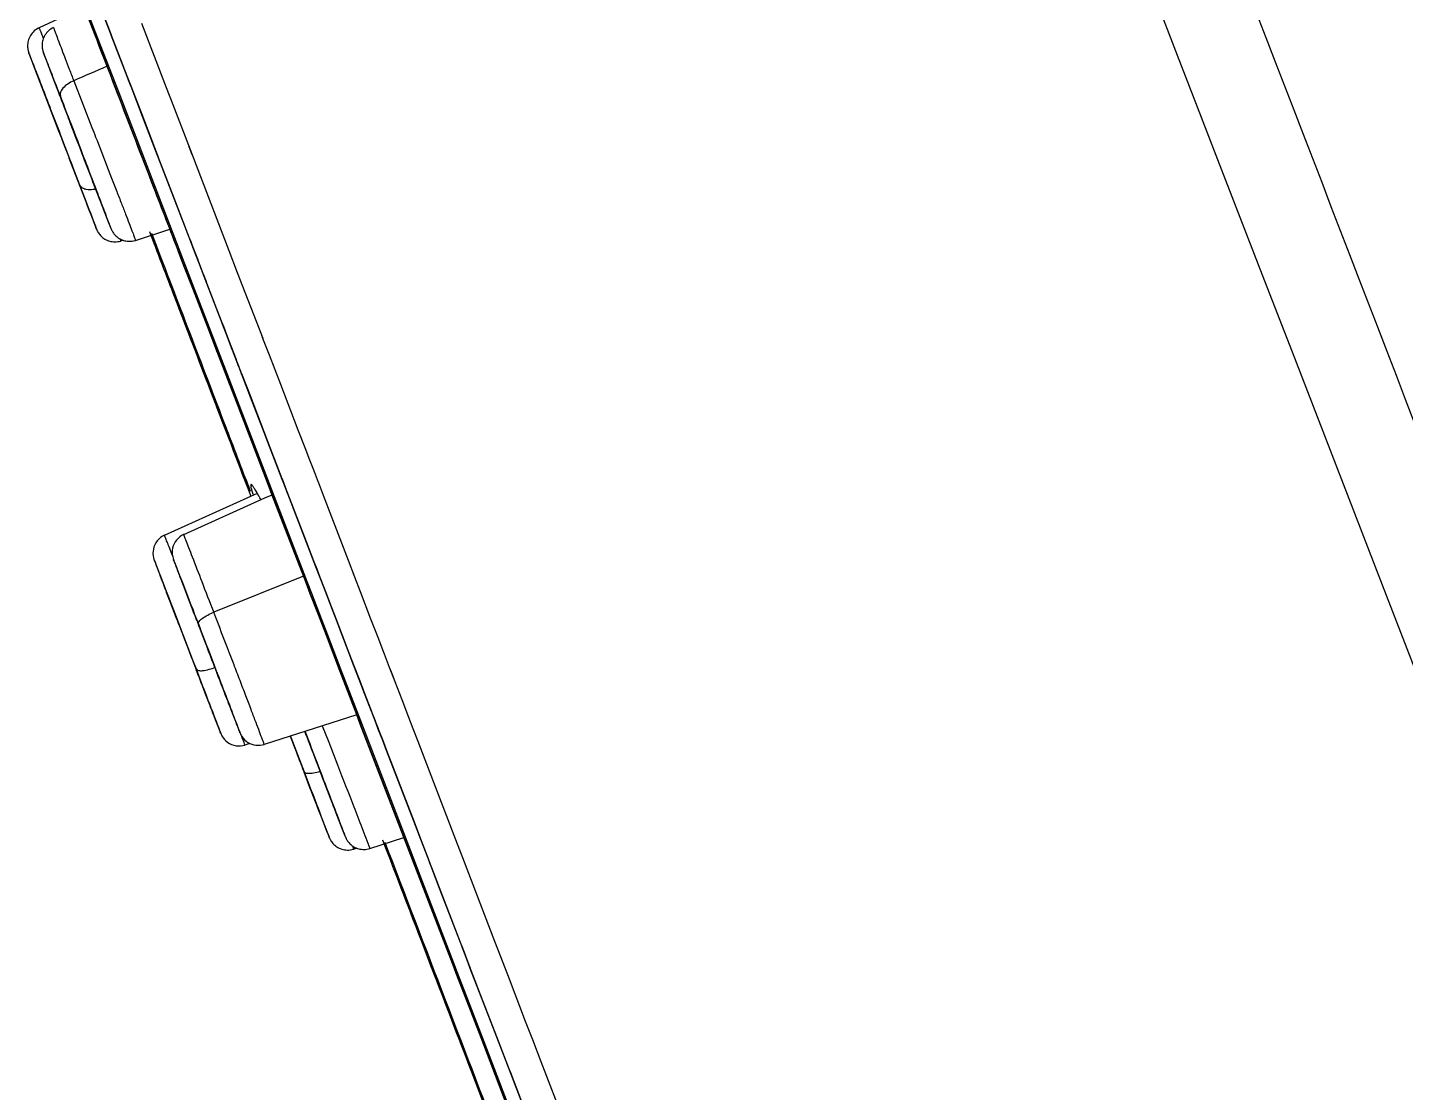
# Model space of a CAD drawing. Header units: millimetres. Extents: x 19741 to 22117, y -10160 to -6800.
# Drawn here: x 21603.08 to 21624.11, y -8156.85 to -8140.6 of the extents above; entities that cross this region are included whole.
import ezdxf

# ---------------------------------------------------------------- set-up
doc = ezdxf.new("R2010")
doc.units = ezdxf.units.MM

msp = doc.modelspace()

# ---------------------------------------------------------------- linework, layer by layer
at = {"linetype": 'Continuous'}
for p, q in [((21620.635, -8141.023), (21619.396, -8137.821)), ((21603.902, -8140.162), (21604.131, -8140.758)), ((21604.153, -8140.747), (21603.924, -8140.152)), ((21604.112, -8140.075), (21604.342, -8140.674)), ((21604.113, -8140.078), (21604.343, -8140.676)), ((21604.322, -8140.604), (21604.209, -8140.312)), ((21603.547, -8140.471), (21603.258, -8140.603)), ((21604.338, -8140.648), (21604.322, -8140.604)), ((21604.363, -8140.712), (21604.323, -8140.609)), ((21604.361, -8140.707), (21604.338, -8140.648)), ((21604.342, -8140.674), (21604.343, -8140.676)), ((21604.343, -8140.676), (21604.358, -8140.714)), ((21604.82, -8140.528), (21605.041, -8141.101)), ((21604.131, -8140.758), (21604.445, -8141.572)), ((21604.469, -8141.567), (21604.153, -8140.747)), ((21604.356, -8140.709), (21604.573, -8141.271)), ((21604.357, -8140.711), (21604.53, -8141.162)), ((21604.604, -8141.337), (21604.361, -8140.707)), ((21603.103, -8140.983), (21603.105, -8140.988)), ((21603.105, -8140.988), (21603.108, -8140.997)), ((21603.108, -8140.997), (21603.113, -8141.012)), ((21603.113, -8141.012), (21603.128, -8141.053)), ((21603.128, -8141.053), (21603.196, -8141.23)), ((21603.325, -8140.978), (21603.327, -8140.984)), ((21603.327, -8140.984), (21603.33, -8140.993)), ((21603.33, -8140.993), (21603.338, -8141.013)), ((21603.338, -8141.013), (21603.362, -8141.078)), ((21603.362, -8141.078), (21603.495, -8141.429)), ((21621.001, -8141.97), (21620.635, -8141.023)), ((21603.196, -8141.23), (21603.322, -8141.562)), ((21604.53, -8141.162), (21604.63, -8141.42)), ((21604.573, -8141.271), (21604.63, -8141.42)), ((21605.041, -8141.101), (21605.124, -8141.315)), ((21603.495, -8141.429), (21603.656, -8141.85)), ((21603.788, -8141.408), (21604.066, -8142.123)), ((21604.664, -8141.494), (21604.604, -8141.337)), ((21604.63, -8141.42), (21604.658, -8141.494)), ((21604.63, -8141.421), (21604.659, -8141.496)), ((21604.63, -8141.421), (21604.659, -8141.496)), ((21604.658, -8141.494), (21604.834, -8141.95)), ((21604.658, -8141.494), (21604.833, -8141.949)), ((21604.83, -8141.924), (21604.664, -8141.493)), ((21605.124, -8141.315), (21605.199, -8141.512)), ((21605.199, -8141.512), (21605.3, -8141.773)), ((21603.322, -8141.562), (21603.473, -8141.959)), ((21603.357, -8141.654), (21603.562, -8142.191)), ((21604.445, -8141.572), (21605.389, -8144.023)), ((21605.5, -8144.244), (21604.469, -8141.567)), ((21605.067, -8142.539), (21604.83, -8141.924)), ((21605.3, -8141.773), (21605.538, -8142.391)), ((21603.473, -8141.959), (21603.586, -8142.252)), ((21604.833, -8141.949), (21605.061, -8142.54)), ((21604.834, -8141.95), (21605.062, -8142.543)), ((21621.251, -8142.614), (21621.001, -8141.97)), ((21603.587, -8142.232), (21603.579, -8142.21)), ((21603.639, -8142.366), (21603.587, -8142.232)), ((21603.69, -8142.5), (21603.639, -8142.366)), ((21603.883, -8143.005), (21603.69, -8142.5)), ((21605.061, -8142.54), (21605.072, -8142.569)), ((21605.062, -8142.543), (21605.073, -8142.571)), ((21605.064, -8142.547), (21605.075, -8142.575)), ((21605.064, -8142.547), (21605.075, -8142.575)), ((21605.078, -8142.568), (21605.067, -8142.539)), ((21605.08, -8142.573), (21605.069, -8142.545)), ((21605.072, -8142.569), (21605.565, -8143.848)), ((21605.321, -8143.2), (21605.078, -8142.568)), ((21605.538, -8142.391), (21605.59, -8142.527)), ((21605.54, -8142.396), (21605.592, -8142.533)), ((21605.59, -8142.527), (21606.064, -8143.759)), ((21603.714, -8142.586), (21603.81, -8142.836)), ((21604.289, -8142.696), (21604.366, -8142.895)), ((21604.289, -8142.697), (21604.365, -8142.894)), ((21605.073, -8142.571), (21605.564, -8143.847)), ((21621.933, -8144.377), (21621.251, -8142.614)), ((21603.789, -8142.781), (21603.84, -8142.913)), ((21603.81, -8142.836), (21603.971, -8143.253)), ((21603.84, -8142.913), (21603.936, -8143.163)), ((21603.977, -8143.251), (21603.883, -8143.005)), ((21603.936, -8143.163), (21604.016, -8143.369)), ((21605.557, -8143.812), (21605.321, -8143.2)), ((21604.016, -8143.369), (21604.093, -8143.566)), ((21604.196, -8143.256), (21604.264, -8143.43)), ((21604.093, -8143.566), (21604.121, -8143.638)), ((21604.264, -8143.43), (21604.32, -8143.574)), ((21604.32, -8143.574), (21604.343, -8143.634)), ((21604.121, -8143.638), (21604.13, -8143.66)), ((21604.13, -8143.66), (21604.134, -8143.67)), ((21604.134, -8143.67), (21604.137, -8143.676)), ((21604.137, -8143.676), (21604.139, -8143.681)), ((21604.343, -8143.634), (21604.351, -8143.653)), ((21604.351, -8143.653), (21604.355, -8143.662)), ((21604.355, -8143.662), (21604.357, -8143.668)), ((21604.357, -8143.668), (21604.359, -8143.673)), ((21604.497, -8143.826), (21604.508, -8143.854)), ((21604.729, -8143.846), (21605.256, -8143.676)), ((21605.578, -8143.869), (21605.557, -8143.812)), ((21605.641, -8144.031), (21605.557, -8143.813)), ((21606.064, -8143.759), (21606.157, -8143.999)), ((21604.508, -8143.854), (21604.54, -8143.844)), ((21605.48, -8144.259), (21605.389, -8144.023)), ((21605.389, -8144.023), (21605.48, -8144.259)), ((21605.564, -8143.847), (21605.601, -8143.942)), ((21605.565, -8143.85), (21605.693, -8144.18)), ((21605.565, -8143.85), (21605.602, -8143.945)), ((21605.607, -8143.943), (21605.578, -8143.869)), ((21605.601, -8143.942), (21605.602, -8143.945)), ((21605.601, -8143.942), (21605.691, -8144.177)), ((21605.602, -8143.945), (21605.639, -8144.041)), ((21605.641, -8144.031), (21605.607, -8143.943)), ((21605.639, -8144.041), (21605.692, -8144.179)), ((21605.698, -8144.178), (21605.641, -8144.031)), ((21605.68, -8144.131), (21605.641, -8144.031)), ((21606.157, -8143.999), (21606.285, -8144.334)), ((21605.626, -8144.574), (21605.5, -8144.244)), ((21605.697, -8144.177), (21605.68, -8144.131)), ((21605.691, -8144.177), (21605.815, -8144.499)), ((21605.692, -8144.179), (21605.816, -8144.5)), ((21605.771, -8144.369), (21605.697, -8144.177)), ((21605.605, -8144.583), (21605.48, -8144.259)), ((21605.48, -8144.259), (21605.605, -8144.584)), ((21605.808, -8144.464), (21605.771, -8144.369)), ((21605.822, -8144.501), (21605.772, -8144.371)), ((21606.285, -8144.334), (21606.654, -8145.29)), ((21622.423, -8145.646), (21621.933, -8144.377)), ((21605.838, -8145.188), (21605.605, -8144.583)), ((21605.605, -8144.584), (21605.614, -8144.606)), ((21605.606, -8144.584), (21605.614, -8144.606)), ((21605.614, -8144.606), (21605.838, -8145.187)), ((21605.859, -8145.179), (21605.626, -8144.574)), ((21605.821, -8144.498), (21605.808, -8144.464)), ((21605.815, -8144.499), (21606.049, -8145.107)), ((21605.816, -8144.5), (21606.048, -8145.105)), ((21605.948, -8144.83), (21605.821, -8144.498)), ((21606.054, -8145.103), (21605.948, -8144.83)), ((21605.838, -8145.187), (21605.95, -8145.478)), ((21605.95, -8145.479), (21605.838, -8145.188)), ((21605.971, -8145.47), (21605.859, -8145.179)), ((21606.048, -8145.105), (21606.049, -8145.107)), ((21606.049, -8145.107), (21606.099, -8145.235)), ((21606.05, -8145.11), (21606.1, -8145.238)), ((21606.05, -8145.11), (21606.1, -8145.238)), ((21606.082, -8145.177), (21606.054, -8145.103)), ((21606.105, -8145.236), (21606.055, -8145.108)), ((21606.103, -8145.231), (21606.082, -8145.177)), ((21606.098, -8145.233), (21606.16, -8145.396)), ((21606.099, -8145.235), (21606.162, -8145.399)), ((21606.166, -8145.395), (21606.103, -8145.231)), ((21606.654, -8145.29), (21606.671, -8145.337)), ((21606.655, -8145.295), (21606.673, -8145.341)), ((21605.95, -8145.478), (21605.976, -8145.547)), ((21605.978, -8145.551), (21605.95, -8145.479)), ((21605.952, -8145.483), (21605.978, -8145.551)), ((21605.998, -8145.539), (21605.971, -8145.47)), ((21605.999, -8145.543), (21605.973, -8145.474)), ((21606.16, -8145.396), (21606.162, -8145.399)), ((21606.162, -8145.399), (21606.188, -8145.468)), ((21606.162, -8145.401), (21606.208, -8145.52)), ((21606.163, -8145.401), (21606.189, -8145.47)), ((21606.271, -8145.667), (21606.166, -8145.395)), ((21606.356, -8145.889), (21606.168, -8145.399)), ((21606.187, -8145.465), (21606.206, -8145.515)), ((21606.188, -8145.468), (21606.301, -8145.762)), ((21606.671, -8145.337), (21606.77, -8145.594)), ((21606.138, -8145.968), (21605.976, -8145.547)), ((21605.976, -8145.547), (21606.139, -8145.968)), ((21606.16, -8145.961), (21605.998, -8145.539)), ((21606.206, -8145.515), (21606.305, -8145.773)), ((21606.77, -8145.594), (21606.943, -8146.043)), ((21623.339, -8148.014), (21622.423, -8145.646)), ((21606.301, -8145.762), (21606.351, -8145.891)), ((21606.307, -8145.778), (21606.351, -8145.891)), ((21606.349, -8145.886), (21606.479, -8146.222)), ((21606.351, -8145.89), (21606.482, -8146.232)), ((21606.484, -8146.221), (21606.354, -8145.885)), ((21606.271, -8146.313), (21606.138, -8145.968)), ((21606.139, -8145.968), (21606.271, -8146.313)), ((21606.293, -8146.306), (21606.16, -8145.961)), ((21606.943, -8146.043), (21607.211, -8146.739)), ((21606.755, -8147.571), (21606.271, -8146.313)), ((21606.271, -8146.313), (21606.755, -8147.57)), ((21606.777, -8147.562), (21606.293, -8146.306)), ((21606.479, -8146.222), (21606.747, -8146.919)), ((21606.482, -8146.232), (21606.848, -8147.183)), ((21606.695, -8146.77), (21606.484, -8146.221)), ((21606.752, -8146.918), (21606.695, -8146.77)), ((21606.752, -8146.917), (21606.695, -8146.77)), ((21607.211, -8146.739), (21607.314, -8147.006)), ((21606.747, -8146.919), (21606.849, -8147.184)), ((21606.833, -8147.128), (21606.752, -8146.917)), ((21606.853, -8147.182), (21606.833, -8147.128)), ((21606.854, -8147.184), (21606.833, -8147.13)), ((21606.848, -8147.183), (21606.966, -8147.49)), ((21606.849, -8147.184), (21606.966, -8147.49)), ((21606.971, -8147.488), (21606.853, -8147.182)), ((21607.314, -8147.006), (21607.388, -8147.198)), ((21607.388, -8147.198), (21607.456, -8147.376)), ((21607.456, -8147.376), (21607.518, -8147.536)), ((21606.428, -8147.587), (21606.466, -8147.685)), ((21606.486, -8147.674), (21606.451, -8147.585)), ((21606.487, -8147.677), (21606.453, -8147.588)), ((21606.755, -8147.57), (21606.815, -8147.724)), ((21606.814, -8147.725), (21606.755, -8147.571)), ((21607.355, -8149.067), (21606.777, -8147.562)), ((21606.966, -8147.49), (21606.966, -8147.49)), ((21606.966, -8147.49), (21606.991, -8147.553)), ((21606.967, -8147.493), (21607.053, -8147.715)), ((21606.967, -8147.493), (21607.017, -8147.621)), ((21606.995, -8147.551), (21606.971, -8147.488)), ((21607.058, -8147.713), (21606.972, -8147.491)), ((21606.99, -8147.553), (21606.991, -8147.553)), ((21606.991, -8147.553), (21607.016, -8147.618)), ((21607.02, -8147.616), (21606.995, -8147.551)), ((21607.056, -8147.709), (21607.02, -8147.616)), ((21607.517, -8147.534), (21607.594, -8147.734)), ((21605.173, -8148.348), (21606.591, -8147.707)), ((21605.466, -8148.338), (21606.707, -8147.777)), ((21606.466, -8147.685), (21606.491, -8147.752)), ((21606.707, -8147.777), (21606.816, -8147.728)), ((21607.334, -8149.075), (21606.814, -8147.725)), ((21606.815, -8147.724), (21607.334, -8149.074)), ((21607.015, -8147.617), (21607.051, -8147.711)), ((21607.016, -8147.618), (21607.481, -8148.828)), ((21607.051, -8147.711), (21607.48, -8148.827)), ((21607.34, -8148.448), (21607.056, -8147.709)), ((21607.594, -8147.734), (21607.976, -8148.727)), ((21623.762, -8149.108), (21623.339, -8148.014)), ((21605.466, -8148.337), (21605.465, -8148.337)), ((21607.47, -8148.784), (21607.34, -8148.448)), ((21605.294, -8148.656), (21605.275, -8148.607)), ((21607.487, -8148.829), (21607.47, -8148.784)), ((21607.48, -8148.827), (21607.544, -8148.991)), ((21607.481, -8148.828), (21607.544, -8148.991)), ((21607.549, -8148.99), (21607.486, -8148.826)), ((21607.976, -8148.727), (21608.073, -8148.981)), ((21607.295, -8148.972), (21605.926, -8149.523)), ((21607.334, -8149.074), (21607.399, -8149.243)), ((21607.399, -8149.244), (21607.334, -8149.075)), ((21607.42, -8149.236), (21607.355, -8149.067)), ((21607.544, -8148.991), (21607.609, -8149.161)), ((21607.544, -8148.991), (21607.609, -8149.161)), ((21607.624, -8149.186), (21607.549, -8148.99)), ((21608.073, -8148.981), (21608.159, -8149.204)), ((21607.399, -8149.243), (21607.522, -8149.562)), ((21607.522, -8149.563), (21607.399, -8149.244)), ((21607.543, -8149.555), (21607.42, -8149.236)), ((21607.609, -8149.161), (21607.732, -8149.481)), ((21607.609, -8149.161), (21607.733, -8149.483)), ((21607.659, -8149.277), (21607.624, -8149.186)), ((21607.722, -8149.44), (21607.659, -8149.276)), ((21608.159, -8149.204), (21608.319, -8149.621)), ((21624.775, -8151.729), (21623.762, -8149.108)), ((21607.766, -8149.555), (21607.722, -8149.44)), ((21607.738, -8149.482), (21607.722, -8149.44)), ((21607.732, -8149.481), (21607.854, -8149.798)), ((21607.733, -8149.483), (21607.822, -8149.716)), ((21607.522, -8149.562), (21607.644, -8149.879)), ((21607.644, -8149.879), (21607.522, -8149.563)), ((21607.665, -8149.872), (21607.543, -8149.555)), ((21607.86, -8149.798), (21607.766, -8149.555)), ((21607.822, -8149.716), (21607.855, -8149.801)), ((21607.823, -8149.716), (21607.855, -8149.801)), ((21608.319, -8149.621), (21608.359, -8149.724)), ((21608.32, -8149.623), (21608.36, -8149.726)), ((21607.85, -8150.415), (21607.644, -8149.879)), ((21607.644, -8149.879), (21607.85, -8150.416)), ((21607.871, -8150.407), (21607.665, -8149.872)), ((21607.854, -8149.798), (21608.06, -8150.335)), ((21607.855, -8149.801), (21607.973, -8150.108)), ((21607.891, -8149.88), (21607.86, -8149.798)), ((21607.892, -8149.881), (21607.86, -8149.799)), ((21607.978, -8150.106), (21607.891, -8149.88)), ((21608.359, -8149.724), (21608.438, -8149.93)), ((21605.526, -8150.042), (21605.501, -8149.976)), ((21605.607, -8150.252), (21605.526, -8150.042)), ((21607.973, -8150.108), (21608.06, -8150.335)), ((21608.065, -8150.333), (21607.978, -8150.106)), ((21608.438, -8149.93), (21608.506, -8150.107)), ((21608.506, -8150.107), (21608.527, -8150.16)), ((21608.506, -8150.107), (21608.527, -8150.16)), ((21605.66, -8150.392), (21605.607, -8150.252)), ((21608.06, -8150.335), (21608.167, -8150.612)), ((21608.06, -8150.335), (21608.166, -8150.61)), ((21608.158, -8150.573), (21608.065, -8150.333)), ((21608.527, -8150.16), (21608.605, -8150.362)), ((21605.654, -8150.399), (21605.7, -8150.516)), ((21605.761, -8150.655), (21605.66, -8150.392)), ((21605.7, -8150.516), (21605.753, -8150.656)), ((21605.945, -8150.382), (21606.011, -8150.554)), ((21608.108, -8151.088), (21607.85, -8150.415)), ((21607.85, -8150.416), (21608.115, -8151.104)), ((21608.183, -8151.22), (21607.871, -8150.407)), ((21608.605, -8150.362), (21608.632, -8150.433)), ((21608.605, -8150.363), (21608.688, -8150.58)), ((21608.632, -8150.433), (21608.688, -8150.578)), ((21608.171, -8150.608), (21608.158, -8150.573)), ((21608.228, -8150.757), (21608.159, -8150.576)), ((21608.166, -8150.61), (21608.195, -8150.684)), ((21608.167, -8150.612), (21608.195, -8150.686)), ((21608.167, -8150.613), (21608.223, -8150.759)), ((21608.167, -8150.613), (21608.223, -8150.759)), ((21608.2, -8150.682), (21608.171, -8150.608)), ((21608.195, -8150.684), (21608.222, -8150.756)), ((21608.195, -8150.686), (21608.223, -8150.758)), ((21608.211, -8150.712), (21608.2, -8150.682)), ((21608.227, -8150.754), (21608.211, -8150.712)), ((21608.222, -8150.756), (21608.328, -8151.031)), ((21608.223, -8150.758), (21608.295, -8150.945)), ((21608.333, -8151.029), (21608.227, -8150.754)), ((21608.688, -8150.578), (21608.794, -8150.855)), ((21608.295, -8150.945), (21608.373, -8151.148)), ((21608.794, -8150.855), (21608.897, -8151.123)), ((21608.109, -8151.089), (21606.695, -8151.54)), ((21608.162, -8151.229), (21608.108, -8151.088)), ((21608.115, -8151.104), (21608.163, -8151.229)), ((21608.115, -8151.104), (21608.162, -8151.228)), ((21608.35, -8151.074), (21608.333, -8151.029)), ((21608.438, -8151.303), (21608.334, -8151.032)), ((21608.377, -8151.143), (21608.35, -8151.074)), ((21608.372, -8151.144), (21608.432, -8151.301)), ((21608.373, -8151.147), (21608.433, -8151.303)), ((21608.437, -8151.3), (21608.377, -8151.143)), ((21608.897, -8151.123), (21608.963, -8151.296)), ((21607.582, -8151.256), (21607.68, -8151.508)), ((21608.162, -8151.228), (21609.046, -8153.527)), ((21609.046, -8153.527), (21608.162, -8151.229)), ((21608.901, -8153.087), (21608.183, -8151.22)), ((21608.432, -8151.301), (21608.499, -8151.474)), ((21608.433, -8151.303), (21608.499, -8151.476)), ((21608.504, -8151.473), (21608.437, -8151.3)), ((21608.963, -8151.296), (21609.038, -8151.489)), ((21606.477, -8151.526), (21606.402, -8151.55)), ((21606.402, -8151.551), (21606.402, -8151.55)), ((21607.106, -8151.433), (21607.098, -8151.411)), ((21607.157, -8151.566), (21607.106, -8151.433)), ((21607.208, -8151.698), (21607.157, -8151.566)), ((21607.68, -8151.508), (21607.814, -8151.854)), ((21608.499, -8151.474), (21608.573, -8151.668)), ((21608.499, -8151.476), (21608.573, -8151.668)), ((21608.578, -8151.666), (21608.504, -8151.473)), ((21609.038, -8151.489), (21609.28, -8152.118)), ((21607.31, -8151.965), (21607.208, -8151.698)), ((21608.573, -8151.668), (21608.573, -8151.668)), ((21608.573, -8151.668), (21608.629, -8151.813)), ((21608.633, -8151.809), (21608.578, -8151.666)), ((21608.634, -8151.811), (21608.579, -8151.669)), ((21608.628, -8151.81), (21608.997, -8152.771)), ((21608.628, -8151.81), (21608.998, -8152.773)), ((21609.002, -8152.77), (21608.633, -8151.809)), ((21607.299, -8151.959), (21607.394, -8152.206)), ((21607.419, -8152.25), (21607.31, -8151.965)), ((21607.31, -8151.987), (21607.415, -8152.26)), ((21607.548, -8151.957), (21607.646, -8152.213)), ((21607.646, -8152.213), (21607.737, -8152.447)), ((21609.28, -8152.118), (21609.642, -8153.06)), ((21607.415, -8152.26), (21607.454, -8152.359)), ((21607.454, -8152.359), (21607.538, -8152.578)), ((21607.737, -8152.447), (21607.825, -8152.675)), ((21607.538, -8152.578), (21607.6, -8152.738)), ((21607.6, -8152.738), (21607.655, -8152.879)), ((21607.825, -8152.675), (21607.897, -8152.86)), ((21607.897, -8152.86), (21607.92, -8152.917)), ((21608.997, -8152.771), (21609.09, -8153.014)), ((21608.998, -8152.773), (21609.091, -8153.015)), ((21609.095, -8153.012), (21609.002, -8152.77)), ((21607.655, -8152.879), (21607.676, -8152.931)), ((21607.676, -8152.931), (21607.683, -8152.95)), ((21607.683, -8152.95), (21607.686, -8152.957)), ((21607.686, -8152.957), (21607.689, -8152.964)), ((21607.92, -8152.917), (21607.928, -8152.938)), ((21607.928, -8152.938), (21607.932, -8152.947)), ((21607.932, -8152.947), (21607.934, -8152.953)), ((21607.934, -8152.953), (21607.937, -8152.958)), ((21608.307, -8153.13), (21608.828, -8152.961)), ((21609.09, -8153.014), (21609.221, -8153.354)), ((21609.091, -8153.015), (21609.221, -8153.353)), ((21609.207, -8153.304), (21609.095, -8153.012)), ((21609.642, -8153.06), (21609.721, -8153.268)), ((21609.642, -8153.06), (21609.686, -8153.176)), ((21608.042, -8153.091), (21608.06, -8153.139)), ((21608.06, -8153.139), (21608.106, -8153.124)), ((21609.059, -8153.499), (21608.901, -8153.087)), ((21609.686, -8153.176), (21609.721, -8153.267)), ((21609.721, -8153.267), (21610.211, -8154.542)), ((21609.067, -8153.518), (21609.059, -8153.499)), ((21609.067, -8153.519), (21609.06, -8153.5)), ((21609.225, -8153.351), (21609.207, -8153.304)), ((21609.254, -8153.425), (21609.208, -8153.306)), ((21609.221, -8153.353), (21609.221, -8153.354)), ((21609.221, -8153.354), (21609.249, -8153.426)), ((21609.221, -8153.355), (21609.249, -8153.427)), ((21609.221, -8153.355), (21609.249, -8153.427)), ((21609.253, -8153.423), (21609.225, -8153.351)), ((21609.248, -8153.425), (21609.711, -8154.628)), ((21609.249, -8153.426), (21609.377, -8153.759)), ((21609.691, -8154.563), (21609.253, -8153.423)), ((21609.594, -8154.952), (21609.046, -8153.527)), ((21609.046, -8153.527), (21609.594, -8154.952)), ((21609.614, -8154.944), (21609.067, -8153.518)), ((21609.377, -8153.759), (21609.711, -8154.628)), ((21610.211, -8154.542), (21610.301, -8154.776)), ((21609.716, -8154.626), (21609.691, -8154.563)), ((21609.856, -8154.993), (21609.692, -8154.564)), ((21609.711, -8154.628), (21609.711, -8154.628)), ((21609.711, -8154.628), (21609.746, -8154.72)), ((21609.711, -8154.63), (21609.837, -8154.957)), ((21609.711, -8154.63), (21609.837, -8154.957)), ((21609.751, -8154.719), (21609.716, -8154.626)), ((21609.746, -8154.72), (21609.804, -8154.87)), ((21609.746, -8154.72), (21609.746, -8154.721)), ((21609.809, -8154.869), (21609.751, -8154.719)), ((21609.594, -8154.952), (21609.626, -8155.036)), ((21609.626, -8155.036), (21609.594, -8154.952)), ((21609.627, -8155.037), (21609.594, -8154.953)), ((21609.594, -8154.953), (21609.627, -8155.037)), ((21609.647, -8155.028), (21609.614, -8154.944)), ((21609.647, -8155.029), (21609.615, -8154.945)), ((21609.804, -8154.87), (21609.836, -8154.955)), ((21609.804, -8154.87), (21609.804, -8154.871)), ((21609.841, -8154.954), (21609.809, -8154.869)), ((21609.836, -8154.955), (21609.836, -8154.955)), ((21609.836, -8154.955), (21609.967, -8155.295)), ((21609.836, -8154.955), (21609.968, -8155.297)), ((21609.856, -8154.992), (21609.841, -8154.954)), ((21610.301, -8154.776), (21610.432, -8155.117)), ((21609.752, -8155.363), (21609.626, -8155.036)), ((21609.626, -8155.036), (21609.752, -8155.363)), ((21609.778, -8155.369), (21609.647, -8155.028)), ((21609.943, -8155.218), (21609.856, -8154.992)), ((21610.432, -8155.117), (21610.68, -8155.763)), ((21610.005, -8156.022), (21609.752, -8155.363)), ((21609.752, -8155.363), (21609.825, -8155.552)), ((21610.026, -8156.014), (21609.778, -8155.369)), ((21609.973, -8155.296), (21609.943, -8155.218)), ((21609.973, -8155.295), (21609.943, -8155.218)), ((21609.967, -8155.295), (21610.215, -8155.941)), ((21609.968, -8155.297), (21610.047, -8155.503)), ((21610.22, -8155.939), (21609.973, -8155.295)), ((21609.825, -8155.552), (21610.005, -8156.022)), ((21610.047, -8155.503), (21610.215, -8155.941)), ((21610.68, -8155.763), (21610.788, -8156.043)), ((21611.324, -8159.456), (21610.005, -8156.022)), ((21610.005, -8156.022), (21611.324, -8159.456)), ((21611.345, -8159.448), (21610.026, -8156.014)), ((21610.215, -8155.941), (21610.452, -8156.558)), ((21610.215, -8155.941), (21610.452, -8156.557)), ((21610.439, -8156.508), (21610.22, -8155.939)), ((21610.788, -8156.043), (21610.917, -8156.379)), ((21610.917, -8156.379), (21611.938, -8159.038)), ((21610.457, -8156.555), (21610.439, -8156.508)), ((21610.457, -8156.556), (21610.439, -8156.51)), ((21610.452, -8156.557), (21611.534, -8159.375)), ((21610.452, -8156.558), (21611.534, -8159.375)), ((21611.539, -8159.373), (21610.457, -8156.555))]:
    msp.add_line(p, q, dxfattribs=at)
for points in [[(21603.258, -8140.603), (21603.247, -8140.608), (21603.225, -8140.62), (21603.205, -8140.634), (21603.186, -8140.649), (21603.169, -8140.665), (21603.153, -8140.683), (21603.139, -8140.701), (21603.127, -8140.72), (21603.116, -8140.74), (21603.107, -8140.759), (21603.099, -8140.78), (21603.093, -8140.8), (21603.088, -8140.82), (21603.085, -8140.84), (21603.084, -8140.86), (21603.083, -8140.879), (21603.084, -8140.897), (21603.086, -8140.914), (21603.088, -8140.93), (21603.091, -8140.944), (21603.094, -8140.955), (21603.096, -8140.962), (21603.097, -8140.967), (21603.099, -8140.971), (21603.1, -8140.975), (21603.101, -8140.977), (21603.103, -8140.983)], [(21603.48, -8140.597), (21603.458, -8140.608), (21603.439, -8140.62), (21603.42, -8140.633), (21603.403, -8140.647), (21603.388, -8140.663), (21603.373, -8140.679), (21603.36, -8140.696), (21603.349, -8140.714), (21603.338, -8140.732), (21603.33, -8140.75), (21603.322, -8140.769), (21603.316, -8140.788), (21603.311, -8140.807), (21603.308, -8140.825), (21603.306, -8140.844), (21603.305, -8140.862), (21603.305, -8140.879), (21603.306, -8140.896), (21603.308, -8140.912), (21603.31, -8140.926), (21603.313, -8140.938), (21603.315, -8140.948), (21603.318, -8140.956), (21603.319, -8140.962), (21603.32, -8140.965), (21603.321, -8140.968), (21603.322, -8140.971), (21603.323, -8140.973), (21603.325, -8140.978)], [(21604.097, -8142.998), (21604.103, -8143.014), (21604.112, -8143.039), (21604.196, -8143.256)], [(21604.139, -8143.681), (21604.14, -8143.684), (21604.142, -8143.688), (21604.144, -8143.693), (21604.147, -8143.699), (21604.151, -8143.707), (21604.157, -8143.718), (21604.165, -8143.731), (21604.174, -8143.744), (21604.184, -8143.757), (21604.195, -8143.77), (21604.207, -8143.783), (21604.22, -8143.795), (21604.234, -8143.806), (21604.249, -8143.817), (21604.265, -8143.827), (21604.282, -8143.836), (21604.299, -8143.844), (21604.318, -8143.851), (21604.337, -8143.857), (21604.356, -8143.862), (21604.376, -8143.865), (21604.397, -8143.867), (21604.417, -8143.868), (21604.438, -8143.867), (21604.459, -8143.865), (21604.48, -8143.861), (21604.5, -8143.856), (21604.508, -8143.854)], [(21604.359, -8143.673), (21604.36, -8143.675), (21604.362, -8143.678), (21604.363, -8143.682), (21604.365, -8143.687), (21604.369, -8143.693), (21604.373, -8143.701), (21604.378, -8143.71), (21604.385, -8143.721), (21604.393, -8143.734), (21604.402, -8143.746), (21604.413, -8143.759), (21604.424, -8143.771), (21604.437, -8143.783), (21604.45, -8143.794), (21604.464, -8143.805), (21604.479, -8143.815), (21604.495, -8143.824), (21604.511, -8143.832), (21604.528, -8143.839), (21604.546, -8143.846), (21604.564, -8143.851), (21604.583, -8143.855), (21604.602, -8143.858), (21604.622, -8143.86), (21604.642, -8143.86), (21604.662, -8143.859), (21604.682, -8143.857), (21604.702, -8143.853), (21604.722, -8143.848), (21604.729, -8143.846)], [(21604.497, -8143.825), (21604.507, -8143.85), (21604.508, -8143.854)], [(21607.689, -8152.964), (21607.69, -8152.967), (21607.692, -8152.97), (21607.693, -8152.974), (21607.696, -8152.98), (21607.7, -8152.988), (21607.705, -8152.997), (21607.712, -8153.01), (21607.721, -8153.024), (21607.732, -8153.039), (21607.744, -8153.053), (21607.757, -8153.066), (21607.771, -8153.079), (21607.786, -8153.092), (21607.802, -8153.103), (21607.82, -8153.114), (21607.838, -8153.124), (21607.857, -8153.132), (21607.878, -8153.139), (21607.899, -8153.145), (21607.921, -8153.15), (21607.943, -8153.152), (21607.965, -8153.153), (21607.988, -8153.153), (21608.011, -8153.15), (21608.034, -8153.146), (21608.057, -8153.14), (21608.06, -8153.139)], [(21607.937, -8152.958), (21607.938, -8152.961), (21607.939, -8152.964), (21607.941, -8152.968), (21607.944, -8152.974), (21607.948, -8152.982), (21607.953, -8152.992), (21607.96, -8153.003), (21607.968, -8153.016), (21607.979, -8153.03), (21607.99, -8153.044), (21608.003, -8153.057), (21608.016, -8153.07), (21608.031, -8153.082), (21608.047, -8153.093), (21608.063, -8153.103), (21608.08, -8153.113), (21608.099, -8153.121), (21608.117, -8153.128), (21608.137, -8153.134), (21608.157, -8153.139), (21608.178, -8153.142), (21608.199, -8153.144), (21608.221, -8153.144), (21608.242, -8153.143), (21608.264, -8153.14), (21608.286, -8153.136), (21608.307, -8153.13)], [(21608.042, -8153.09), (21608.046, -8153.101), (21608.057, -8153.129), (21608.06, -8153.139), (21608.06, -8153.139)]]:
    msp.add_lwpolyline(points, dxfattribs=at)
for centre, radius, start, end in [((21641.849, -8228.944), 95.452, 113.1666, 113.49949), ((21601.887, -8150.415), 5.428, 28.7624, 29.0928)]:
    msp.add_arc(centre, radius, start, end, dxfattribs=at)
for centre, ratio, start_param, end_param in [((21603.621, -8142.332), 0.00293, -4.491634, 1.0447), ((21605.525, -8150.051), 0.002943, 1.607822, 7.589363), ((21607.418, -8151.608), 0.002934, 0.773997, 5.510136), ((21607.172, -8151.617), 0.002934, 7.274396, 7.590312), ((21607.172, -8151.617), 0.002934, -4.229208, -0.990401)]:
    msp.add_ellipse(centre, major_axis=(-0.143, 0.374), ratio=ratio, start_param=start_param, end_param=end_param, dxfattribs=at)
for centre, ratio in [((21603.842, -8142.324), 0.00293), ((21605.819, -8150.041), 0.002943)]:
    msp.add_ellipse(centre, major_axis=(-0.143, 0.374), ratio=ratio, dxfattribs=at)
for points, knots in [([(21616.228, -8125.847), (21617.154, -8128.238), (21621.112, -8138.48), (21625.058, -8148.726), (21628.079, -8156.582)], [0, 0, 0, 0, 0.233512, 1, 1, 1, 1]), ([(21605.389, -8144.023), (21605.263, -8143.696), (21604.767, -8142.409), (21604.271, -8141.121), (21603.901, -8140.16)], [0, 0, 0, 0, 0.253567, 1, 1, 1, 1]), ([(21603.258, -8140.603), (21603.259, -8140.603), (21603.26, -8140.608), (21603.264, -8140.613), (21603.269, -8140.627), (21603.277, -8140.644), (21603.286, -8140.666), (21603.302, -8140.706), (21603.315, -8140.738), (21603.324, -8140.76)], [0, 0, 0, 0, 0.016261, 0.063779, 0.14288, 0.253519, 0.395175, 0.567226, 1, 1, 1, 1]), ([(21603.48, -8140.597), (21603.479, -8140.597), (21603.484, -8140.604), (21603.484, -8140.612), (21603.492, -8140.631), (21603.5, -8140.654), (21603.512, -8140.685), (21603.532, -8140.739), (21603.563, -8140.822), (21603.608, -8140.939), (21603.661, -8141.078), (21603.722, -8141.237), (21603.765, -8141.349), (21603.788, -8141.408)], [0, 0, 0, 0, 0.004276, 0.017086, 0.038341, 0.067925, 0.105721, 0.151608, 0.266838, 0.411706, 0.584235, 0.781778, 1, 1, 1, 1]), ([(21603.579, -8142.21), (21603.526, -8142.073), (21603.428, -8141.817), (21603.31, -8141.511), (21603.229, -8141.302), (21603.181, -8141.18), (21603.146, -8141.089), (21603.119, -8141.024), (21603.11, -8140.997), (21603.102, -8140.981), (21603.112, -8141.008), (21603.12, -8141.031), (21603.15, -8141.11), (21603.186, -8141.204), (21603.257, -8141.393), (21603.315, -8141.544), (21603.357, -8141.654)], [0, 0, 0, 0, 0.216463, 0.405345, 0.483446, 0.548011, 0.597388, 0.630369, 0.646071, 0.647361, 0.650494, 0.669882, 0.706331, 0.759079, 0.826816, 1, 1, 1, 1]), ([(21603.585, -8141.646), (21603.542, -8141.534), (21603.459, -8141.317), (21603.404, -8141.179), (21603.313, -8140.942), (21603.36, -8141.077), (21603.415, -8141.216), (21603.525, -8141.509), (21603.662, -8141.865), (21603.764, -8142.134), (21603.818, -8142.275)], [0, 0, 0, 0, 0.170775, 0.287955, 0.34008, 0.358086, 0.444793, 0.591725, 0.783431, 1, 1, 1, 1]), ([(21603.788, -8141.408), (21603.756, -8141.422), (21603.696, -8141.456), (21603.612, -8141.522), (21603.57, -8141.606), (21603.585, -8141.646)], [0, 0, 0, 0, 0.317411, 0.61309, 1, 1, 1, 1]), ([(21604.096, -8142.998), (21604.147, -8143.129), (21604.216, -8143.308), (21604.292, -8143.502), (21604.322, -8143.579), (21604.337, -8143.617), (21604.349, -8143.649), (21604.353, -8143.657), (21604.357, -8143.668), (21604.357, -8143.662), (21604.351, -8143.652), (21604.344, -8143.627), (21604.322, -8143.572), (21604.285, -8143.471), (21604.227, -8143.32), (21604.123, -8143.047), (21603.908, -8142.485), (21603.717, -8141.987), (21603.585, -8141.646)], [0, 0, 0, 0, 0.146842, 0.198376, 0.217729, 0.232585, 0.242821, 0.248326, 0.249294, 0.249531, 0.253558, 0.262343, 0.275808, 0.316173, 0.373178, 0.444662, 0.619648, 1, 1, 1, 1]), ([(21604.066, -8142.123), (21604.085, -8142.172), (21604.159, -8142.363), (21604.234, -8142.554), (21604.289, -8142.696)], [0, 0, 0, 0, 0.252921, 1, 1, 1, 1]), ([(21603.885, -8142.449), (21603.904, -8142.497), (21603.974, -8142.68), (21604.044, -8142.863), (21604.096, -8142.998)], [0, 0, 0, 0, 0.261383, 1, 1, 1, 1]), ([(21604.366, -8142.895), (21604.392, -8142.962), (21604.442, -8143.092), (21604.514, -8143.276), (21604.577, -8143.439), (21604.63, -8143.577), (21604.668, -8143.676), (21604.692, -8143.74), (21604.706, -8143.776), (21604.715, -8143.805), (21604.724, -8143.827), (21604.725, -8143.837), (21604.73, -8143.845), (21604.729, -8143.846)], [0, 0, 0, 0, 0.214374, 0.409906, 0.582621, 0.729015, 0.845837, 0.89245, 0.930895, 0.960958, 0.982528, 0.995549, 1, 1, 1, 1]), ([(21603.98, -8143.069), (21603.971, -8143.068), (21603.941, -8143.06), (21603.912, -8143.044), (21603.897, -8143.027)], [0, 0, 0, 0, 0.291033, 1, 1, 1, 1]), ([(21604.122, -8143.065), (21604.11, -8143.067), (21604.063, -8143.075), (21604.015, -8143.076), (21603.98, -8143.069)], [0, 0, 0, 0, 0.268931, 1, 1, 1, 1]), ([(21603.971, -8143.253), (21604.026, -8143.394), (21604.245, -8143.958), (21604.031, -8143.392), (21603.977, -8143.251)], [0, 0, 0, 0, 0.50015, 1, 1, 1, 1]), ([(21604.944, -8143.71), (21605.066, -8144.031), (21605.561, -8145.323), (21606.056, -8146.615), (21606.428, -8147.587)], [0, 0, 0, 0, 0.247906, 1, 1, 1, 1]), ([(21604.96, -8143.754), (21605.082, -8144.071), (21605.572, -8145.351), (21606.062, -8146.63), (21606.43, -8147.593)], [0, 0, 0, 0, 0.247934, 1, 1, 1, 1]), ([(21606.451, -8147.585), (21606.328, -8147.261), (21605.837, -8145.981), (21605.347, -8144.7), (21604.981, -8143.743)], [0, 0, 0, 0, 0.252685, 1, 1, 1, 1]), ([(21606.492, -8147.573), (21606.488, -8147.575), (21606.489, -8147.594), (21606.494, -8147.623), (21606.507, -8147.674), (21606.519, -8147.712), (21606.526, -8147.734)], [0, 0, 0, 0, 0.08264, 0.273549, 0.579416, 1, 1, 1, 1]), ([(21606.59, -8147.706), (21606.578, -8147.686), (21606.558, -8147.651), (21606.528, -8147.607), (21606.511, -8147.584), (21606.496, -8147.571), (21606.492, -8147.573)], [0, 0, 0, 0, 0.424829, 0.732477, 0.921607, 1, 1, 1, 1]), ([(21606.63, -8147.776), (21606.626, -8147.77), (21606.613, -8147.746), (21606.6, -8147.723), (21606.59, -8147.706)], [0, 0, 0, 0, 0.26732, 1, 1, 1, 1]), ([(21605.172, -8148.347), (21605.13, -8148.366), (21605.053, -8148.426), (21604.993, -8148.555), (21604.995, -8148.663), (21605.02, -8148.738), (21605.046, -8148.806), (21605.086, -8148.913), (21605.143, -8149.062), (21605.214, -8149.25), (21605.298, -8149.47), (21605.357, -8149.625), (21605.389, -8149.707)], [0, 0, 0, 0, 0.093259, 0.186462, 0.275971, 0.3016, 0.345185, 0.421547, 0.529748, 0.665857, 0.824654, 1, 1, 1, 1]), ([(21605.275, -8148.607), (21605.26, -8148.569), (21605.24, -8148.517), (21605.215, -8148.453), (21605.2, -8148.416), (21605.189, -8148.388), (21605.181, -8148.366), (21605.174, -8148.355), (21605.173, -8148.348), (21605.172, -8148.347)], [0, 0, 0, 0, 0.428393, 0.599991, 0.741937, 0.853321, 0.933617, 0.982583, 1, 1, 1, 1]), ([(21605.465, -8148.337), (21605.424, -8148.356), (21605.349, -8148.413), (21605.288, -8148.539), (21605.288, -8148.647), (21605.312, -8148.723), (21605.337, -8148.789), (21605.374, -8148.89), (21605.428, -8149.031), (21605.496, -8149.21), (21605.576, -8149.42), (21605.633, -8149.569), (21605.663, -8149.647)], [0, 0, 0, 0, 0.094402, 0.188694, 0.280892, 0.311178, 0.353468, 0.427825, 0.533866, 0.667979, 0.825288, 1, 1, 1, 1]), ([(21605.926, -8149.523), (21605.866, -8149.368), (21605.758, -8149.087), (21605.632, -8148.759), (21605.55, -8148.551), (21605.51, -8148.445), (21605.482, -8148.378), (21605.47, -8148.346), (21605.466, -8148.337)], [0, 0, 0, 0, 0.392374, 0.70946, 0.829291, 0.919107, 0.976454, 1, 1, 1, 1]), ([(21605.501, -8149.976), (21605.342, -8149.561), (21604.738, -8147.995), (21605.265, -8149.383), (21605.389, -8149.707)], [0, 0, 0, 0, 0.561327, 1, 1, 1, 1]), ([(21605.691, -8149.697), (21605.565, -8149.37), (21605.079, -8148.112), (21605.523, -8149.28), (21605.63, -8149.56)], [0, 0, 0, 0, 0.538443, 1, 1, 1, 1]), ([(21605.691, -8149.697), (21605.687, -8149.685), (21605.705, -8149.65), (21605.782, -8149.59), (21605.864, -8149.549), (21605.926, -8149.523)], [0, 0, 0, 0, 0.117661, 0.333164, 1, 1, 1, 1]), ([(21605.945, -8150.382), (21606.005, -8150.537), (21606.088, -8150.754), (21606.192, -8151.022), (21606.25, -8151.171), (21606.289, -8151.268), (21606.309, -8151.324), (21606.32, -8151.347), (21606.323, -8151.358), (21606.326, -8151.363), (21606.322, -8151.352), (21606.32, -8151.343), (21606.307, -8151.311), (21606.294, -8151.274), (21606.264, -8151.197), (21606.192, -8151.005), (21606.063, -8150.667), (21605.885, -8150.203), (21605.757, -8149.868), (21605.691, -8149.697)], [0, 0, 0, 0, 0.175112, 0.246677, 0.303792, 0.344331, 0.357833, 0.366658, 0.370716, 0.370943, 0.371934, 0.377498, 0.387802, 0.402775, 0.422249, 0.473916, 0.620466, 0.805168, 1, 1, 1, 1]), ([(21606.244, -8150.351), (21606.218, -8150.283), (21606.112, -8150.007), (21606.006, -8149.731), (21605.926, -8149.523)], [0, 0, 0, 0, 0.247755, 1, 1, 1, 1]), ([(21605.66, -8150.392), (21605.665, -8150.403), (21605.702, -8150.418), (21605.8, -8150.411), (21605.888, -8150.387), (21605.951, -8150.364)], [0, 0, 0, 0, 0.118128, 0.333672, 1, 1, 1, 1]), ([(21605.667, -8150.431), (21605.697, -8150.51), (21605.755, -8150.661), (21605.837, -8150.873), (21605.907, -8151.054), (21605.963, -8151.198), (21606.003, -8151.299), (21606.029, -8151.365), (21606.061, -8151.438), (21606.133, -8151.518), (21606.263, -8151.572), (21606.358, -8151.565), (21606.402, -8151.551)], [0, 0, 0, 0, 0.174978, 0.332782, 0.467506, 0.574171, 0.649069, 0.691641, 0.720514, 0.812035, 0.905919, 1, 1, 1, 1]), ([(21606.011, -8150.554), (21606.039, -8150.624), (21606.09, -8150.758), (21606.162, -8150.943), (21606.222, -8151.1), (21606.27, -8151.221), (21606.303, -8151.307), (21606.328, -8151.37), (21606.364, -8151.442), (21606.443, -8151.517), (21606.567, -8151.561), (21606.655, -8151.554), (21606.695, -8151.541)], [0, 0, 0, 0, 0.172275, 0.325211, 0.453856, 0.554134, 0.62319, 0.662509, 0.709378, 0.805794, 0.902833, 1, 1, 1, 1]), ([(21606.695, -8151.541), (21606.696, -8151.539), (21606.691, -8151.531), (21606.687, -8151.515), (21606.676, -8151.488), (21606.663, -8151.451), (21606.645, -8151.403), (21606.614, -8151.321), (21606.566, -8151.196), (21606.5, -8151.021), (21606.423, -8150.818), (21606.336, -8150.592), (21606.275, -8150.433), (21606.244, -8150.351)], [0, 0, 0, 0, 0.00487, 0.01865, 0.041272, 0.072638, 0.112506, 0.160577, 0.2801, 0.428057, 0.600524, 0.792894, 1, 1, 1, 1]), ([(21605.753, -8150.656), (21605.845, -8150.895), (21606.216, -8151.85), (21605.852, -8150.894), (21605.761, -8150.655)], [0, 0, 0, 0, 0.50085, 1, 1, 1, 1]), ([(21607.548, -8151.957), (21607.607, -8152.111), (21607.691, -8152.328), (21607.795, -8152.598), (21607.853, -8152.746), (21607.898, -8152.861), (21607.918, -8152.914), (21607.94, -8152.964), (21607.882, -8152.81), (21607.836, -8152.688), (21607.681, -8152.283), (21607.515, -8151.848), (21607.386, -8151.512), (21607.32, -8151.34)], [0, 0, 0, 0, 0.177715, 0.250657, 0.309313, 0.351688, 0.37627, 0.382124, 0.395241, 0.475938, 0.618422, 0.801927, 1, 1, 1, 1]), ([(21606.402, -8151.55), (21606.398, -8151.537), (21606.38, -8151.492), (21606.364, -8151.447), (21606.352, -8151.415)], [0, 0, 0, 0, 0.288949, 1, 1, 1, 1]), ([(21607.426, -8151.983), (21607.404, -8151.986), (21607.369, -8151.989), (21607.331, -8151.983), (21607.32, -8151.976)], [0, 0, 0, 0, 0.618508, 1, 1, 1, 1]), ([(21607.552, -8151.954), (21607.541, -8151.957), (21607.5, -8151.969), (21607.458, -8151.979), (21607.426, -8151.983)], [0, 0, 0, 0, 0.262372, 1, 1, 1, 1]), ([(21607.814, -8151.854), (21607.897, -8152.066), (21608.021, -8152.385), (21608.185, -8152.81), (21608.268, -8153.022), (21608.307, -8153.13)], [0, 0, 0, 0, 0.500003, 0.750004, 1, 1, 1, 1]), ([(21607.394, -8152.206), (21607.491, -8152.458), (21607.875, -8153.449), (21607.51, -8152.487), (21607.419, -8152.25)], [0, 0, 0, 0, 0.51605, 1, 1, 1, 1]), ([(21608.5, -8152.995), (21608.707, -8153.533), (21609.535, -8155.695), (21610.364, -8157.856), (21610.987, -8159.479)], [0, 0, 0, 0, 0.248854, 1, 1, 1, 1]), ([(21608.52, -8153.046), (21608.72, -8153.569), (21609.526, -8155.67), (21610.332, -8157.772), (21610.938, -8159.35)], [0, 0, 0, 0, 0.248881, 1, 1, 1, 1]), ([(21611.008, -8159.471), (21610.801, -8158.932), (21609.978, -8156.788), (21609.156, -8154.644), (21608.541, -8153.039)], [0, 0, 0, 0, 0.251204, 1, 1, 1, 1])]:
    msp.add_open_spline(points, degree=3, knots=knots, dxfattribs=at)
for points in [[(21603.897, -8143.027), (21603.891, -8143.02), (21603.886, -8143.013), (21603.883, -8143.005)], [(21607.32, -8151.976), (21607.316, -8151.973), (21607.312, -8151.97), (21607.31, -8151.965)]]:
    msp.add_open_spline(points, degree=3, dxfattribs=at)

doc.saveas('drawing.dxf')
